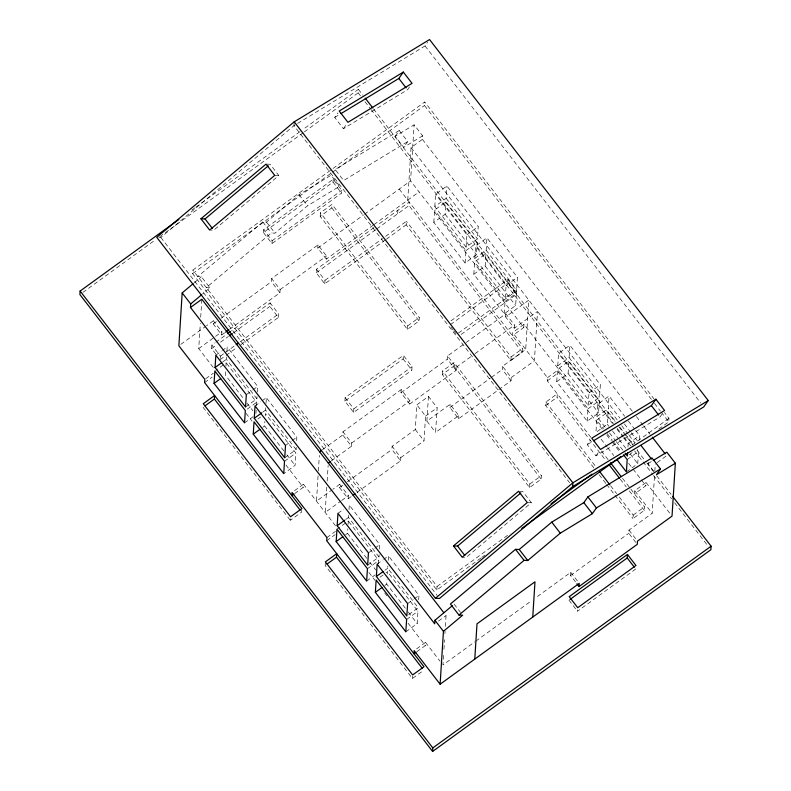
<?xml version="1.0" encoding="UTF-8"?>
<svg xmlns="http://www.w3.org/2000/svg" width="791" height="791" viewBox="0 0 791 791"><rect width="100%" height="100%" fill="white"/><g stroke="black" fill="none" stroke-linecap="round" stroke-linejoin="round"><path stroke-width="0.59" stroke-dasharray="3.96 2.97" d="M480.819 558.09L436.84 589.967L192.618 273.607L192.836 270.087L424.747 101.98L653.89 398.812M213.234 367.41L198.729 348.604L200.311 323.321M200.696 317.3L201.834 299.235M215.903 354.131L211.642 348.613L211.869 345.094L214.826 342.948M224.674 332.823L221.717 334.969L213.194 323.934L213.392 320.76L206.491 325.763M220.234 358.481L220.382 356.128L211.869 345.094M221.717 334.969L221.915 331.795L213.392 320.76M225.623 371.8L225.415 375.161L243.994 399.237M225.979 366.193L226.186 362.822L215.795 370.356M245.546 406.999L256.887 398.783L226.414 359.302L226.552 357.057M226.898 351.441L227.185 346.952L222.459 350.383M263.452 232.534L263.63 229.716L333.199 179.28L341.722 190.315L341.544 193.142L271.975 243.569L263.452 232.534L333.021 182.098L333.199 179.28M255.958 413.525L256.175 410.163M256.452 405.674L256.67 402.303L226.186 362.822M256.887 398.783L257.026 396.538M257.312 392.049L257.668 386.443L227.185 346.952M271.975 243.569L272.153 240.751L263.63 229.716M240.889 344.629L278.392 317.448L269.869 306.404L270.097 302.884L231.605 330.786M229.608 329.244L279.945 292.759L271.422 281.725L271.629 278.551L318.002 244.933L326.525 255.968L326.327 259.141L372.996 225.316M283.929 450.969L264.599 425.934L264.886 421.445M265.232 415.829L265.38 413.584L295.854 453.075L295.083 465.415L283.742 473.631M284.73 457.771L296.081 449.545L265.598 410.064L265.736 407.82M266.023 403.331L266.369 397.725L261.653 401.146M278.392 317.448L278.61 313.918L270.097 302.884M279.945 292.759L280.143 289.585L271.629 278.551M294.143 122.783L293.965 125.631L569.619 482.708M301.816 509.73L301.668 512.084L290.327 520.3L290.465 517.947M296.081 449.545L296.22 447.301M296.645 440.567L296.852 437.205L266.369 397.725M385.346 239.92L324.775 283.821L316.252 272.786L316.479 269.266L376.051 226.078M326.327 259.141L317.804 248.107L318.002 244.933M294.707 493.564L303.22 487.394L303.418 484.221L293.965 491.073M320.187 216.319L320.414 212.799L332.002 204.394L419.279 317.448L419.062 320.978L407.464 329.382L320.187 216.319L331.785 207.914L332.002 204.394M324.775 283.821L324.992 280.301L316.479 269.266M318.071 475.856L316.479 501.148L331.943 489.936M318.377 471.041L319.356 455.389M326.782 487.137L325.19 512.43L340.644 501.217M327.158 481.116L328.146 465.464M325.309 563.073L325.16 565.427L412.427 678.48L423.778 670.264M360.449 95.78L358.185 92.854L358.402 89.324L302.548 129.813M351.145 496.639L348.178 498.785L339.468 487.503L339.675 484.329L332.902 489.233M331.192 460.955L351.481 446.253L342.78 434.971L342.978 431.797L401.205 389.587L409.916 400.869L409.718 404.043L456.091 370.415L456.298 367.242L447.587 355.97L465.355 343.086M344.906 401.116L345.123 397.586L403.361 355.377L412.062 366.658L411.844 370.188L353.617 412.398L344.906 401.116L403.133 358.906L403.361 355.377M348.178 498.785L348.376 495.611L339.675 484.329M351.481 446.253L351.688 443.079L342.978 431.797M353.617 412.398L353.834 408.868L345.123 397.586M366.846 558.387L347.516 533.342L347.803 528.853M348.089 524.374L348.297 521.002L337.895 528.536M367.657 565.179L378.998 556.963L348.515 517.482L348.663 515.238M349.009 509.622L349.296 505.133L347.407 506.507M397.675 213.768L397.893 210.248M378.563 563.854L378.78 560.483L348.297 521.002M378.998 556.963L379.136 554.718M379.492 549.102L379.779 544.623L349.296 505.133M357.087 492.338L400.612 460.787L391.901 449.506L392.099 446.332L415.295 429.513L416.847 404.834L428.445 396.429L437.146 407.711L435.594 432.39L458.79 415.582L450.079 404.3L426.893 421.109L435.594 432.39M399.228 189.089L522.446 348.673L522.228 352.203L510.887 360.419L406.188 224.802L406.416 221.282L383.576 237.834M407.741 200.123L411.053 147.581L422.394 139.354L422.612 135.834L414.098 124.8L395.184 136.299L403.707 147.334L422.612 135.834M522.228 352.203L409.016 205.551L409.234 202.021L377.04 225.356M602.258 429.167L558.614 372.64L558.812 369.466L523.978 324.34L512.637 332.566L512.439 335.74L523.78 327.514L410.569 180.862L414.098 124.8M405.299 608.18L386.71 584.114L386.987 579.625M387.343 574.009L387.481 571.764L384.653 573.821M408.739 614.577L418.192 607.725L387.709 568.245L387.847 566M388.203 560.384L388.48 555.905L383.754 559.326M409.718 404.043L401.007 392.761L401.205 389.587M407.464 329.382L407.691 325.852L320.414 212.799M400.612 460.787L400.81 457.613L392.099 446.332M651.408 399.406L424.52 105.51L424.747 101.98M433.794 222.419L434.575 210.08L445.916 201.863L477.23 242.432L476.459 254.771L465.108 262.988L433.794 222.419L445.135 214.203L445.916 201.863M434.793 206.56L435.574 194.21L446.915 185.994L478.229 226.562L477.448 238.902L466.107 247.128L434.793 206.56L446.134 198.333L446.915 185.994M400.81 457.613L424.006 440.795L425.558 416.115L416.847 404.834M426.893 421.109L428.445 396.429M412.427 678.48L412.576 676.127M405.842 631.811L417.193 623.595L417.964 611.255L387.481 571.764M418.686 599.875L418.963 595.386L388.48 555.905M416.817 651.744L425.331 645.575L425.528 642.401L415.127 649.935M442.298 374.499L442.525 370.979L454.113 362.575L541.39 475.628L541.173 479.148L529.575 487.563L442.298 374.499L453.896 366.095L454.113 362.575M456.091 370.415L447.39 359.134L447.587 355.97M436.84 589.967L437.057 586.438L192.836 270.087M511.223 377.574L534.409 360.765L537.514 311.397L514.328 328.216L505.617 316.934L528.803 300.115L525.699 349.484L502.512 366.292L511.223 377.574L511.016 380.748L458.592 418.755L449.881 407.474L450.079 404.3M465.108 262.988L465.889 250.648L434.575 210.08M466.107 247.128L466.888 234.779L435.574 194.21M443.553 655.334L442.94 664.964L474.827 641.857M443.929 649.312L444.532 639.682M444.918 633.66L445.066 631.248M445.373 626.432L446.055 615.596L444.542 613.648M458.592 418.755L458.79 415.582M473.819 274.269L474.6 261.93L485.941 253.713L516.424 293.194L515.643 305.534L504.302 313.76L473.819 274.269L485.16 266.053L485.941 253.713M474.818 258.4L475.599 246.06L486.94 237.844L517.413 277.325L516.642 289.664L505.301 297.891L474.818 258.4L486.158 250.183L486.94 237.844M504.302 313.76L505.073 301.411L474.6 261.93M505.301 297.891L506.072 285.551L475.599 246.06M511.016 380.748L502.315 369.466L502.512 366.292M505.617 316.934L505.815 313.76L466.334 342.374M461.183 334.425L516.454 294.361L507.743 283.079L507.97 279.549L449.743 321.759M510.887 360.419L511.105 356.899L406.416 221.282M514.328 328.216L514.526 325.042L505.815 313.76M516.454 294.361L516.671 290.831L507.97 279.549M523.78 327.514L523.978 324.34M529.575 487.563L529.802 484.033L442.525 370.979M593.873 467.926L545.721 405.546L545.938 402.016L557.279 393.799L557.062 397.319L605.965 460.678M590.907 437.393L547.273 380.866L547.471 377.693L512.637 332.566M556.745 381.687L557.517 369.348L568.858 361.121L599.341 400.612L598.56 412.951L587.219 421.168L556.745 381.687L568.086 373.471L568.858 361.121M557.744 365.818L558.515 353.478L569.856 345.252L600.339 384.742L599.558 397.082L588.217 405.308L557.744 365.818L569.085 357.601L569.856 345.252M575.512 581.939L570.548 575.502L570.746 572.328L535.596 597.798M587.219 421.168L588 408.828L557.517 369.348M588.217 405.308L588.998 392.959L558.515 353.478M635.737 569.006L577.509 611.216L577.657 608.862M596.711 420.11L595.93 432.45L607.27 424.233L608.052 411.893L596.711 420.11L603.395 428.781M605.105 427.18L596.928 416.58L597.709 404.241L609.05 396.024L624.663 416.244M617.188 419.922L608.269 408.364L609.05 396.024M627.975 447.093L628.183 443.721L623.723 437.947M635.875 542.488L628.776 533.292L628.974 530.118L652.17 513.31L654.513 475.984M630.783 489.046L644.556 506.853L644.339 510.383L632.998 518.599L633.215 515.079L617.415 494.612M634.748 490.746L634.55 493.92L645.891 485.694L646.089 482.52L634.748 490.746L652.17 513.31M626.413 471.94L637.754 463.714L638.525 451.374L637.042 449.446M639.247 439.994L639.524 435.505L635.064 429.731M654.819 471.169L655.274 463.941M658.745 429.108L668.741 421.87L668.968 418.34L664.44 412.487M409.461 87L407.533 89.749L343.432 128.715L334.722 117.434L337.945 112.866M343.432 128.715L347.298 123.228M158.793 237.379L160.85 237.458L293.965 125.631L425.054 45.947L427.634 42.289M395.184 136.299L399.247 130.535L407.76 141.569L403.707 147.334M662.018 414.158L660.08 416.897L595.979 455.863L587.268 444.582L590.491 440.014M595.979 455.863L599.202 451.295M653.603 471.05L647.918 463.684L649.955 460.807M267.051 164.142L270.127 164.251L278.837 175.533L213.738 230.221L210.663 230.102M209.912 287.795L206.224 287.667L271.313 232.979L275.001 233.118L307.551 205.779L339.596 186.3L331.083 175.256L299.028 194.744L266.488 222.083L262.8 221.945L197.701 276.632L201.398 276.761L209.912 287.795L202.595 293.945M194.082 282.911L201.398 276.761M519.598 491.29L522.673 491.399L531.384 502.68L466.295 557.368L462.191 557.21M191.837 210.07L194.823 207.895M195.822 207.173L301.549 130.535M82.887 292.403L155.698 239.624M159.693 236.727L303.329 132.611M304.317 131.889L358.185 92.854M192.618 273.607L331.558 172.893M332.556 172.171L424.52 105.51M272.153 240.751L341.722 190.315M180.832 344.362L205.502 326.485M213.194 323.934L217.139 321.067M221.094 318.209L271.422 281.725M317.804 248.107L363.484 214.994M364.473 214.272L410.569 180.862M198.729 348.604L221.915 331.795M280.143 289.585L326.525 255.968M373.985 224.595L419.092 191.897M215.814 342.226L226.671 334.356M211.642 348.613L216.576 345.044M220.521 342.177L228.421 336.452M233.355 332.882L269.869 306.404M316.252 272.786L375.834 229.608M376.823 228.886L409.016 205.551M215.844 355.179L221.51 351.066M220.382 356.128L224.328 353.261M225.316 352.549L235.184 345.39M240.118 341.821L278.61 313.918M324.992 280.301L382.587 238.556M220.165 359.648L225.099 356.079M226.088 355.357L236.944 347.486M386.334 239.198L406.188 224.802M222.627 362.041L226.414 359.302M205.739 378.701L213.303 373.223M204.602 382.567L212.156 377.08M246.327 394.66L251.993 390.546M252.942 389.864L257.668 386.443M466.888 234.779L478.229 226.562M247.217 409.155L256.67 402.303M465.889 250.648L477.23 242.432M255.028 405.941L260.704 401.828M244.548 422.869L253.051 416.709M262.76 412.121L265.598 410.064M257.817 419.072L260.654 417.015M262.711 427.298L264.599 425.934M407.691 325.852L419.279 317.448M450.504 324.567L507.743 283.079M285.511 445.422L291.187 441.319M292.126 440.627L296.852 437.205M506.072 285.551L517.413 277.325M353.834 408.868L412.062 366.658M458.444 333.041L516.671 290.831M284.513 461.291L295.854 453.075M505.073 301.411L516.424 293.194M322.481 449.674L342.78 434.971M401.007 392.761L447.39 359.134M351.688 443.079L409.916 400.869M456.298 367.242L474.056 354.368M475.045 353.656L514.526 325.042M425.558 416.115L437.146 407.711M511.105 356.899L522.446 348.673M339.468 487.503L343.432 484.636M347.387 481.768L391.901 449.506M449.881 407.474L490.44 378.078M491.429 377.356L502.315 369.466M341.613 500.515L348.376 495.611M337.955 513.359L343.62 509.246M345.687 519.529L348.515 517.482M326.91 537.564L335.414 531.404M547.471 377.693L558.812 369.466M326.713 540.737L335.216 534.578M547.273 380.866L558.614 372.64M345.627 534.716L347.516 533.342M545.721 405.546L557.062 397.319M368.438 552.84L374.103 548.727M375.053 548.044L379.779 544.623M588.998 392.959L600.339 384.742M367.439 568.709L378.78 560.483M588 408.828L599.341 400.612M377.139 564.121L382.814 560.008M366.658 581.049L375.161 574.889M384.871 570.301L387.709 568.245M596.928 416.58L608.269 408.364M379.927 577.252L383.704 574.513M384.822 585.478L386.71 584.114M529.802 484.033L541.39 475.628M407.622 603.602L413.298 599.499M414.237 598.807L418.963 595.386M628.183 443.721L639.524 435.505M437.057 586.438L510.027 533.549M631.979 445.145L668.968 418.34M481.818 557.358L484.814 555.193M629.3 454.696L632.138 452.64M406.623 619.472L417.964 611.255M627.184 459.591L638.525 451.374M438.491 621.083L446.055 615.596M657.163 462.567L666.615 455.715M633.215 515.079L644.556 506.853M475.826 641.135L531.611 600.685M570.548 575.502L628.776 533.292M334.722 117.434L338.924 114.873M399.247 130.535L335.147 169.501L343.66 180.536L407.76 141.569M587.268 444.582L592.518 441.388M647.918 463.684L652.12 461.133M274.734 175.384L278.837 175.533M527.281 502.532L531.384 502.68M425.054 45.947L700.707 403.024M654.424 403.311L660.455 411.122M661.207 412.101L668.741 421.87M422.394 139.354L632.691 411.775M636.458 416.659L643.251 425.449M644.003 426.428L650.034 434.239M628.38 421.059L634.323 428.762M411.053 147.581L619.847 418.043M624.366 423.907L630.397 431.718M631.149 432.697L637.18 440.508M446.134 198.333L477.448 238.902M486.158 250.183L516.642 289.664M569.085 357.601L599.558 397.082M621.657 425.696L628.341 434.368M629.082 435.327L635.035 443.029M608.052 411.893L615.487 421.514M619.946 427.298L624.406 433.072M625.147 434.041L632.582 443.672M358.402 89.324L362.94 95.197M373.51 108.891L615.19 421.959M618.967 426.843L632.563 444.453M637.091 450.326L646.148 462.063M646.909 463.042L653.702 471.851M656.728 475.767L671.075 494.355M364.977 101.653L370.267 108.505M371.019 109.484L613.46 423.521M617.227 428.415L623.278 436.246M624.03 437.225L630.822 446.025M634.6 450.919L652.723 474.402M653.485 475.371L671.608 498.854M674.634 502.769L707.856 545.82M597.709 404.241L612.57 423.501M617.029 429.286L622.982 436.988M445.135 214.203L476.459 254.771M485.16 266.053L515.643 305.534M568.086 373.471L598.56 412.951M607.27 424.233L608.763 426.161M612.481 430.976L618.424 438.679M619.165 439.638L626.601 449.268M630.318 454.083L637.754 463.714M609.564 432.954L615.517 440.656M616.258 441.625L622.952 450.287M646.089 482.52L670.541 514.199M607.112 433.597L612.323 440.33M613.065 441.299L621.242 451.888M606.766 435.02L611.285 440.864M612.036 441.843L619.561 451.582M628.588 463.279L632.345 468.153M633.097 469.132L640.621 478.871M641.372 479.85L645.891 485.694M601.13 439.193L607.083 446.895M607.824 447.864L613.776 455.567M601.447 451.038L608.447 460.075M622.507 478.328L630.269 488.334M620.263 479.188L626.284 486.989M629.29 490.885L644.339 510.383M545.938 402.016L595.593 466.344M610.642 485.832L616.664 493.633M599.143 474.748L605.906 483.519M606.657 484.488L614.182 494.237M614.933 495.215L632.998 518.599M628.974 530.118L636.785 540.233M450.969 327.167L453.144 329.985M453.866 330.925L456.051 333.753M333.021 182.098L341.544 193.142M331.785 207.914L419.062 320.978M453.896 366.095L541.173 479.148M299.028 194.744L307.551 205.779M570.746 572.328L578.557 582.443M403.133 358.906L411.844 370.188M568.996 600.181L577.509 611.216M266.488 222.083L275.001 233.118M262.8 221.945L271.313 232.979M415.295 429.513L424.006 440.795M454.133 604.156L460.52 612.432M160.85 237.458L437.255 595.514M246.97 403.094L252.912 410.796M286.906 454.825L295.083 465.415M369.822 562.233L375.774 569.935M408.265 612.036L417.193 623.595M303.418 484.221L337.51 528.388M425.528 642.401L440.043 661.207M246.041 413.327L252.052 421.119M285.917 464.979L303.22 487.394M368.903 572.476L374.914 580.278M384.703 592.943L386.957 595.87M408.027 623.16L425.331 645.575M203.05 407.246L290.327 520.3"/><path stroke-width="1.19" d="M178.865 219.463L80.118 291.048L79.901 294.568L432.598 751.45L710.882 549.725L711.099 546.205L672.587 496.303M193.162 283.682L182.187 292.897L178.865 345.796L204.8 379.393L204.602 382.567L301.885 508.554L290.544 516.77L203.267 403.717L214.608 395.5L214.391 399.02L300.155 510.126M452.304 605.698L434.931 620.292L434.704 623.822L190.483 307.462L190.71 303.932L182.187 292.897M214.064 383.388L214.845 371.048L245.329 410.529L244.548 422.869L214.064 383.388L220.689 378.592M215.063 367.518L215.844 355.179L246.327 394.66L245.546 406.999L215.063 367.518L221.688 362.723M253.258 434.15L254.03 421.811L284.513 461.291L283.742 473.631L253.258 434.15L259.873 429.355M254.257 418.281L255.028 405.941L285.511 445.422L284.73 457.771L254.257 418.281L261.821 412.803M336.175 541.568L336.956 529.228L367.439 568.709L366.658 581.049L336.175 541.568L342.79 536.773M337.174 525.699L337.955 513.359L368.438 552.84L367.657 565.179L337.174 525.699L344.738 520.221M422.265 668.306L336.501 557.2L336.719 553.68L325.378 561.897L412.655 674.95L423.996 666.734L326.713 540.737L326.91 537.564L292.077 492.447L291.879 495.621L293.768 494.246M375.369 592.33L376.14 579.991L406.623 619.472L405.842 631.811L375.369 592.33L381.984 587.535M376.368 576.461L377.139 564.121L407.622 603.602L406.841 615.952L376.368 576.461L382.982 571.666M432.598 751.45L432.815 747.92L80.118 291.048M653.178 460.491L666.833 452.195L675.356 463.229L672.024 516.118L637.497 541.153L637.289 544.327L579.061 586.536L579.259 583.362L440.122 684.225L443.444 631.327L434.931 620.292M474.778 659.101L477.003 623.832L534.973 581.81L532.758 617.069M572.635 486.623L572.872 482.826L294.203 121.834L156.747 237.31L435.426 598.293L439.519 598.451L572.635 486.623L703.723 406.94L708.242 400.543L429.562 39.55L294.203 121.834M627.619 452.699L627.411 456.071L625.177 453.184M634.323 567.167L627.223 557.971L627.441 554.451L569.213 596.651L577.737 607.696L635.964 565.486L627.441 554.451M341.03 113.597L398.822 78.467L403.331 72.07L412.042 83.352L347.941 122.318L339.23 111.037L403.331 72.07M593.576 440.745L651.369 405.615L655.887 399.218L664.588 410.499L600.488 449.466L591.777 438.184L655.887 399.218M443.444 631.327L462.656 615.19L458.968 615.062L450.445 604.017L515.534 549.34L519.222 549.478L551.772 522.139L583.817 502.651L587.881 496.896L651.982 457.93L660.505 468.964L656.441 474.729L675.356 463.229M458.968 615.062L524.057 560.374L527.745 560.512L560.285 533.174L592.34 513.685L596.404 507.931L660.505 468.964M200.934 218.781L266.023 164.103L274.734 175.384L209.645 230.062L200.934 218.781L205.037 218.939L268.238 165.843M190.71 303.932L201.685 294.717M453.48 545.928L518.57 491.251L527.281 502.532L462.191 557.21L453.48 545.928L457.584 546.087L520.785 492.991M435.426 598.293L572.872 482.826L708.242 400.543M190.483 307.462L201.834 299.235L443.791 612.669M225.662 332.111L228.619 329.956M227.66 333.644L230.616 331.498M229.41 335.74L232.366 333.594M236.173 344.678L238.15 343.245M204.938 405.872L214.391 399.02M319.584 451.78L321.522 450.376M328.295 463.061L330.223 461.657M353.122 495.206L355.1 493.772M327.049 564.052L336.501 557.2M551.011 503.837L591.994 474.135M521.803 528.378L620.767 456.644M415.878 652.427L413.99 653.801L414.187 650.627L440.122 684.225M569.975 599.469L627.223 557.971M432.815 747.92L711.099 546.205M398.822 78.467L406.08 87.87M651.369 405.615L658.626 415.018M652.288 437.166L665.102 453.767M640.947 445.392L651.497 459.057M365.205 98.124L372.759 107.912M623.466 454.776L627.184 459.591L626.413 471.94L616.743 459.413M610.474 462.735L621.232 476.637M608.971 464.574L619.511 478.219M599.36 471.218L609.891 484.863M587.881 496.896L596.404 507.931M583.817 502.651L592.34 513.685M551.772 522.139L560.285 533.174M576.936 583.778L579.061 586.536M519.222 549.478L527.745 560.512M515.534 549.34L524.057 560.374M205.037 218.939L212.295 228.332M457.584 546.087L464.841 555.48"/></g></svg>
